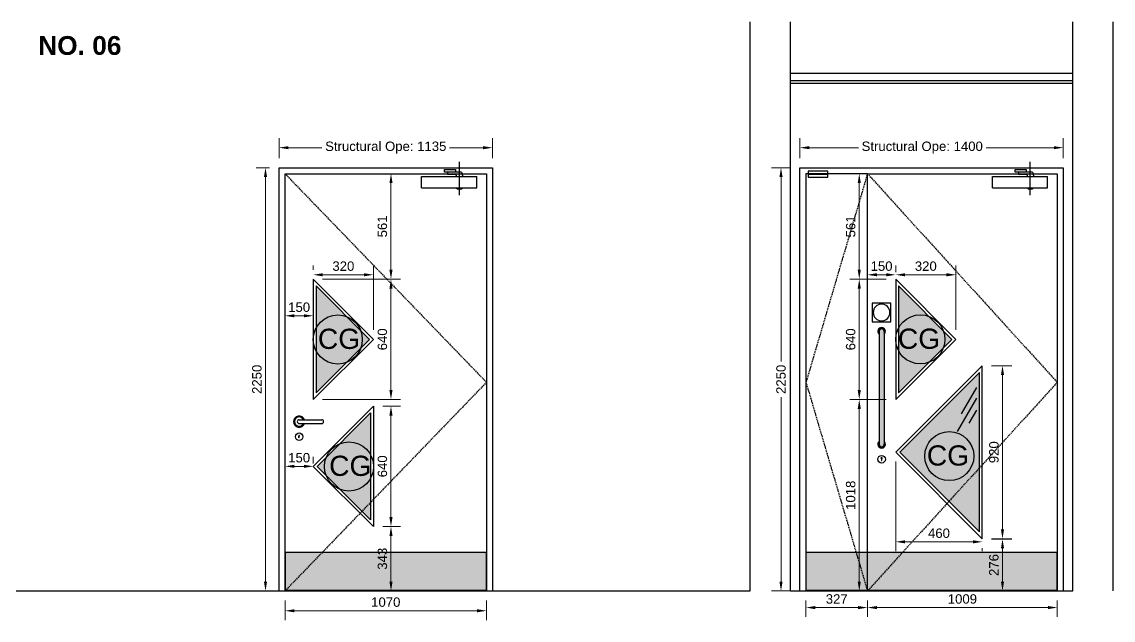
# Model space of a CAD drawing. Header units: inches. Extents: x -48459 to 205009, y 10398 to 54474.
# Drawn here: x 91586 to 97387, y 24313 to 27493 of the extents above; entities that cross this region are included whole.
import ezdxf

# ---------------------------------------------------------------- set-up
doc = ezdxf.new("R2010")
doc.units = ezdxf.units.IN
doc.header["$MEASUREMENT"] = 0
doc.linetypes.add('14-08 - Household Unit Master X-ref$0$DASHED2', pattern=[9.525, 6.35, -3.175])
for name, color, linetype in [('AR- ROOM NAMES', 3, 'Continuous'), ('AR-DOOR-', 8, 'Continuous'), ('AR-DOOR-HATCH', 9, 'Continuous'), ('AR-ELEV4', 8, 'Continuous'), ('AR-TEXT-DOORS', 8, 'Continuous'), ('AR-WALL-EXLF-2', 2, 'Continuous'), ('MS-DIM', 8, 'Continuous'), ('QSS ELEVATION 2', 2, 'Continuous'), ('QSS ELEVATION 4', 8, 'Continuous')]:
    doc.layers.add(name, color=color, linetype=linetype)
doc.layers.add('Non Plotted', color=255, linetype='Continuous', lineweight=5, plot=False)
doc.styles.add('Arial', font='arial.ttf')
doc.styles.add('MS_1.200_6.0mm', font='arial.ttf', dxfattribs={"height": 1200})
doc.styles.add('PS_5mm', font='arial.ttf', dxfattribs={"height": 5})
doc.dimstyles.new('MS_1.20_2.5mm', dxfattribs={"dimtxt": 50, "dimasz": 50, "dimexe": 50, "dimexo": 50, "dimgap": 20, "dimtad": 1, "dimtoh": 1, "dimdec": 0, "dimdsep": 46, "dimtxsty": 'Arial', "dimcen": 50, "dimclrd": 256, "dimclre": 256, "dimclrt": 4, "dimadec": 0, "dimazin": 0, "dimtfac": 1, "dimtdec": 0, "dimtix": 1, "dimtmove": 2, "dimatfit": 2, "dimfxl": 1, "dimlwd": 18, "dimlwe": 18, "dimarcsym": 0})

# ---------------------------------------------------------------- blocks, each defined once
blk = doc.blocks.new('*D288')
at = {"layer": 'Defpoints', "color": 0, "transparency": 16777216}
for p in [(94087.8, 26823.9), (92952.8, 26717.7), (94087.8, 26717.7)]:
    blk.add_point(p, dxfattribs=at)
at = {"layer": 'MS-DIM', "lineweight": 18, "transparency": 16777216}
for p, q in [((92952.8, 26767.7), (92952.8, 26873.9)), ((94087.8, 26767.7), (94087.8, 26873.9)), ((93002.8, 26823.9), (93181, 26823.9)), ((94037.8, 26823.9), (93859.6, 26823.9))]:
    blk.add_line(p, q, dxfattribs=at)
at = {"layer": 'MS-DIM', "transparency": 16777216}
for points in [[(93002.8, 26832.2), (93002.8, 26815.6), (92952.8, 26823.9)], [(94037.8, 26832.2), (94037.8, 26815.6), (94087.8, 26823.9)]]:
    blk.add_solid(points, dxfattribs=at)
at = {"layer": 'MS-DIM', "color": 4, "transparency": 16777216, "insert": (93520.3, 26823.9), "char_height": 50, "attachment_point": 5, "style": 'Arial'}
blk.add_mtext('Structural Ope: 1135', dxfattribs=at)
blk = doc.blocks.new('*D289')
at = {"layer": 'Defpoints', "color": 0, "transparency": 16777216}
for p in [(92952.8, 26717.7), (92880.9, 24467.7), (92952.8, 24467.7)]:
    blk.add_point(p, dxfattribs=at)
at = {"layer": 'MS-DIM', "lineweight": 18, "transparency": 16777216}
for p, q in [((92902.8, 26717.7), (92830.9, 26717.7)), ((92880.9, 26667.7), (92880.9, 24517.7)), ((92902.8, 24467.7), (92830.9, 24467.7))]:
    blk.add_line(p, q, dxfattribs=at)
at = {"layer": 'MS-DIM', "transparency": 16777216}
for points in [[(92872.6, 26667.7), (92889.2, 26667.7), (92880.9, 26717.7)], [(92872.6, 24517.7), (92889.2, 24517.7), (92880.9, 24467.7)]]:
    blk.add_solid(points, dxfattribs=at)
at = {"layer": 'MS-DIM', "color": 4, "transparency": 16777216, "insert": (92835.4, 25592.7), "char_height": 50, "attachment_point": 5, "rotation": 90, "style": 'Arial'}
blk.add_mtext('2250', dxfattribs=at)
blk = doc.blocks.new('*D290')
at = {"layer": 'Defpoints', "color": 0, "transparency": 16777216}
for p in [(92984.8, 24467.7), (94055.8, 24467.7), (94055.8, 24362.5)]:
    blk.add_point(p, dxfattribs=at)
at = {"layer": 'MS-DIM', "lineweight": 18, "transparency": 16777216}
for p, q in [((92984.8, 24417.7), (92984.8, 24312.5)), ((94055.8, 24417.7), (94055.8, 24312.5)), ((93034.8, 24362.5), (94005.8, 24362.5))]:
    blk.add_line(p, q, dxfattribs=at)
at = {"layer": 'MS-DIM', "transparency": 16777216}
for points in [[(93034.8, 24370.9), (93034.8, 24354.2), (92984.8, 24362.5)], [(94005.8, 24370.9), (94005.8, 24354.2), (94055.8, 24362.5)]]:
    blk.add_solid(points, dxfattribs=at)
at = {"layer": 'MS-DIM', "color": 4, "transparency": 16777216, "insert": (93520.3, 24408.1), "char_height": 50, "attachment_point": 5, "style": 'Arial'}
blk.add_mtext('1070', dxfattribs=at)
blk = doc.blocks.new('*D291')
at = {"layer": 'Defpoints', "color": 0, "transparency": 16777216}
for p in [(92984.8, 25930.4), (92984.8, 25894.9), (93134.8, 25894.9)]:
    blk.add_point(p, dxfattribs=at)
at = {"layer": 'MS-DIM', "lineweight": 18, "transparency": 16777216}
for p, q in [((92984.8, 25944.9), (92984.8, 25980.4)), ((93134.8, 25944.9), (93134.8, 25980.4)), ((93084.8, 25930.4), (93034.8, 25930.4))]:
    blk.add_line(p, q, dxfattribs=at)
at = {"layer": 'MS-DIM', "transparency": 16777216}
for points in [[(93034.8, 25938.7), (93034.8, 25922.1), (92984.8, 25930.4)], [(93084.8, 25938.7), (93084.8, 25922.1), (93134.8, 25930.4)]]:
    blk.add_solid(points, dxfattribs=at)
at = {"layer": 'MS-DIM', "color": 4, "transparency": 16777216, "insert": (93059.8, 25975.9), "char_height": 50, "attachment_point": 5, "style": 'Arial'}
blk.add_mtext('150', dxfattribs=at)
blk = doc.blocks.new('*D292')
at = {"layer": 'Defpoints', "color": 0, "transparency": 16777216}
for p in [(93134.8, 26125.2), (93134.8, 25485.2), (93548, 25485.2)]:
    blk.add_point(p, dxfattribs=at)
at = {"layer": 'MS-DIM', "lineweight": 18, "transparency": 16777216}
for p, q in [((93184.8, 26125.2), (93598, 26125.2)), ((93548, 26075.2), (93548, 25535.2)), ((93184.8, 25485.2), (93598, 25485.2))]:
    blk.add_line(p, q, dxfattribs=at)
at = {"layer": 'MS-DIM', "transparency": 16777216}
for points in [[(93539.7, 26075.2), (93556.3, 26075.2), (93548, 26125.2)], [(93539.7, 25535.2), (93556.3, 25535.2), (93548, 25485.2)]]:
    blk.add_solid(points, dxfattribs=at)
at = {"layer": 'MS-DIM', "color": 4, "transparency": 16777216, "insert": (93502.5, 25805.2), "char_height": 50, "attachment_point": 5, "rotation": 90, "style": 'Arial'}
blk.add_mtext('640', dxfattribs=at)
blk = doc.blocks.new('*D293')
at = {"layer": 'Defpoints', "color": 0, "transparency": 16777216}
for p in [(93547, 26685.7), (93548, 26125.2), (93548, 26125.2)]:
    blk.add_point(p, dxfattribs=at)
at = {"layer": 'MS-DIM', "lineweight": 18, "transparency": 16777216}
for p, q in [((93597, 26685.7), (93598, 26685.7)), ((93548, 26635.7), (93548, 26175.2)), ((93598, 26125.2), (93598, 26125.2))]:
    blk.add_line(p, q, dxfattribs=at)
at = {"layer": 'MS-DIM', "transparency": 16777216}
for points in [[(93539.7, 26635.7), (93556.3, 26635.7), (93548, 26685.7)], [(93539.7, 26175.2), (93556.3, 26175.2), (93548, 26125.2)]]:
    blk.add_solid(points, dxfattribs=at)
at = {"layer": 'MS-DIM', "color": 4, "transparency": 16777216, "insert": (93502.5, 26405.5), "char_height": 50, "attachment_point": 5, "rotation": 90, "style": 'Arial'}
blk.add_mtext('561', dxfattribs=at)
blk = doc.blocks.new('*D294')
at = {"layer": 'Defpoints', "color": 0, "transparency": 16777216}
for p in [(93134.8, 26148.4), (93134.8, 26125.2), (93454.8, 25805.2)]:
    blk.add_point(p, dxfattribs=at)
at = {"layer": 'MS-DIM', "lineweight": 18, "transparency": 16777216}
for p, q in [((93134.8, 26175.2), (93134.8, 26198.4)), ((93454.8, 25855.2), (93454.8, 26198.4)), ((93404.8, 26148.4), (93184.8, 26148.4))]:
    blk.add_line(p, q, dxfattribs=at)
at = {"layer": 'MS-DIM', "transparency": 16777216}
for points in [[(93184.8, 26156.7), (93184.8, 26140.1), (93134.8, 26148.4)], [(93404.8, 26156.7), (93404.8, 26140.1), (93454.8, 26148.4)]]:
    blk.add_solid(points, dxfattribs=at)
at = {"layer": 'MS-DIM', "color": 4, "transparency": 16777216, "insert": (93294.8, 26194), "char_height": 50, "attachment_point": 5, "style": 'Arial'}
blk.add_mtext('320', dxfattribs=at)
blk = doc.blocks.new('*D304')
at = {"layer": 'Defpoints', "color": 0, "transparency": 16777216}
for p in [(97121.8, 26823.9), (95721.8, 26717.7), (97121.8, 26717.7)]:
    blk.add_point(p, dxfattribs=at)
at = {"layer": 'MS-DIM', "lineweight": 18, "transparency": 16777216}
for p, q in [((95721.8, 26767.7), (95721.8, 26873.9)), ((97121.8, 26767.7), (97121.8, 26873.9)), ((95771.8, 26823.9), (96032.7, 26823.9)), ((97071.8, 26823.9), (96710.8, 26823.9))]:
    blk.add_line(p, q, dxfattribs=at)
at = {"layer": 'MS-DIM', "transparency": 16777216}
for points in [[(95771.8, 26832.2), (95771.8, 26815.6), (95721.8, 26823.9)], [(97071.8, 26832.2), (97071.8, 26815.6), (97121.8, 26823.9)]]:
    blk.add_solid(points, dxfattribs=at)
at = {"layer": 'MS-DIM', "color": 4, "transparency": 16777216, "insert": (96371.8, 26823.9), "char_height": 50, "attachment_point": 5, "style": 'Arial'}
blk.add_mtext('Structural Ope: 1400', dxfattribs=at)
blk = doc.blocks.new('*D305')
at = {"layer": 'Defpoints', "color": 0, "transparency": 16777216}
for p in [(95721.8, 26717.7), (95621.2, 24467.7), (95721.8, 24467.7)]:
    blk.add_point(p, dxfattribs=at)
at = {"layer": 'MS-DIM', "lineweight": 18, "transparency": 16777216}
for p, q in [((95671.8, 26717.7), (95571.2, 26717.7)), ((95621.2, 26667.7), (95621.2, 25687.7)), ((95621.2, 24517.7), (95621.2, 25497.7)), ((95671.8, 24467.7), (95571.2, 24467.7))]:
    blk.add_line(p, q, dxfattribs=at)
at = {"layer": 'MS-DIM', "transparency": 16777216}
for points in [[(95612.9, 26667.7), (95629.6, 26667.7), (95621.2, 26717.7)], [(95612.9, 24517.7), (95629.6, 24517.7), (95621.2, 24467.7)]]:
    blk.add_solid(points, dxfattribs=at)
at = {"layer": 'MS-DIM', "color": 4, "transparency": 16777216, "insert": (95621.2, 25592.7), "char_height": 50, "attachment_point": 5, "rotation": 90, "style": 'Arial'}
blk.add_mtext('2250', dxfattribs=at)
blk = doc.blocks.new('*D307')
at = {"layer": 'Defpoints', "color": 0, "transparency": 16777216}
for p in [(96080.7, 26112.9), (96230.7, 26148.4), (96230.7, 26112.9)]:
    blk.add_point(p, dxfattribs=at)
at = {"layer": 'MS-DIM', "lineweight": 18, "transparency": 16777216}
for p, q in [((96080.7, 26162.9), (96080.7, 26198.4)), ((96230.7, 26162.9), (96230.7, 26198.4)), ((96130.7, 26148.4), (96180.7, 26148.4))]:
    blk.add_line(p, q, dxfattribs=at)
at = {"layer": 'MS-DIM', "transparency": 16777216}
for points in [[(96130.7, 26156.8), (96130.7, 26140.1), (96080.7, 26148.4)], [(96180.7, 26156.8), (96180.7, 26140.1), (96230.7, 26148.4)]]:
    blk.add_solid(points, dxfattribs=at)
at = {"layer": 'MS-DIM', "color": 4, "transparency": 16777216, "insert": (96155.7, 26194), "char_height": 50, "attachment_point": 5, "style": 'Arial'}
blk.add_mtext('150', dxfattribs=at)
blk = doc.blocks.new('*D308')
at = {"layer": 'Defpoints', "color": 0, "transparency": 16777216}
for p in [(96689.4, 24743.9), (96689.4, 24467.7), (96798.4, 24467.7)]:
    blk.add_point(p, dxfattribs=at)
at = {"layer": 'MS-DIM', "lineweight": 18, "transparency": 16777216}
for p, q in [((96739.4, 24743.9), (96848.4, 24743.9)), ((96798.4, 24693.9), (96798.4, 24517.7)), ((96739.4, 24467.7), (96848.4, 24467.7))]:
    blk.add_line(p, q, dxfattribs=at)
at = {"layer": 'MS-DIM', "transparency": 16777216}
for points in [[(96790.1, 24693.9), (96806.8, 24693.9), (96798.4, 24743.9)], [(96790.1, 24517.7), (96806.8, 24517.7), (96798.4, 24467.7)]]:
    blk.add_solid(points, dxfattribs=at)
at = {"layer": 'MS-DIM', "color": 4, "transparency": 16777216, "insert": (96752.9, 24605.8), "char_height": 50, "attachment_point": 5, "rotation": 90, "style": 'Arial'}
blk.add_mtext('276', dxfattribs=at)
blk = doc.blocks.new('*D309')
at = {"layer": 'Defpoints', "color": 0, "transparency": 16777216}
for p in [(96080.8, 24467.7), (97089.8, 24467.7), (96080.8, 24379.5)]:
    blk.add_point(p, dxfattribs=at)
at = {"layer": 'MS-DIM', "lineweight": 18, "transparency": 16777216}
for p, q in [((96080.8, 24417.7), (96080.8, 24329.5)), ((97039.8, 24379.5), (96130.8, 24379.5)), ((97089.8, 24417.7), (97089.8, 24329.5))]:
    blk.add_line(p, q, dxfattribs=at)
at = {"layer": 'MS-DIM', "transparency": 16777216}
for points in [[(96130.8, 24387.8), (96130.8, 24371.1), (96080.8, 24379.5)], [(97039.8, 24387.8), (97039.8, 24371.1), (97089.8, 24379.5)]]:
    blk.add_solid(points, dxfattribs=at)
at = {"layer": 'MS-DIM', "color": 4, "transparency": 16777216, "insert": (96585.3, 24425), "char_height": 50, "attachment_point": 5, "style": 'Arial'}
blk.add_mtext('1009', dxfattribs=at)
blk = doc.blocks.new('*D310')
at = {"layer": 'Defpoints', "color": 0, "transparency": 16777216}
for p in [(95753.8, 24467.7), (96080.8, 24467.7), (95753.8, 24379.5)]:
    blk.add_point(p, dxfattribs=at)
at = {"layer": 'MS-DIM', "lineweight": 18, "transparency": 16777216}
for p, q in [((95753.8, 24417.7), (95753.8, 24329.5)), ((96030.8, 24379.5), (95803.8, 24379.5)), ((96080.8, 24417.7), (96080.8, 24329.5))]:
    blk.add_line(p, q, dxfattribs=at)
at = {"layer": 'MS-DIM', "transparency": 16777216}
for points in [[(95803.8, 24387.8), (95803.8, 24371.1), (95753.8, 24379.5)], [(96030.8, 24387.8), (96030.8, 24371.1), (96080.8, 24379.5)]]:
    blk.add_solid(points, dxfattribs=at)
at = {"layer": 'MS-DIM', "color": 4, "transparency": 16777216, "insert": (95917.3, 24425), "char_height": 50, "attachment_point": 5, "style": 'Arial'}
blk.add_mtext('327', dxfattribs=at)
blk = doc.blocks.new('*D311')
at = {"layer": 'Defpoints', "color": 0, "transparency": 16777216}
for p in [(96690.8, 25665.2), (96690.8, 24745.2), (96798.4, 24745.2)]:
    blk.add_point(p, dxfattribs=at)
at = {"layer": 'MS-DIM', "lineweight": 18, "transparency": 16777216}
for p, q in [((96740.8, 25665.2), (96848.4, 25665.2)), ((96798.4, 25615.2), (96798.4, 24795.2)), ((96740.8, 24745.2), (96848.4, 24745.2))]:
    blk.add_line(p, q, dxfattribs=at)
at = {"layer": 'MS-DIM', "transparency": 16777216}
for points in [[(96790.1, 25615.2), (96806.8, 25615.2), (96798.4, 25665.2)], [(96790.1, 24795.2), (96806.8, 24795.2), (96798.4, 24745.2)]]:
    blk.add_solid(points, dxfattribs=at)
at = {"layer": 'MS-DIM', "color": 4, "transparency": 16777216, "insert": (96752.9, 25205.2), "char_height": 50, "attachment_point": 5, "rotation": 90, "style": 'Arial'}
blk.add_mtext('920', dxfattribs=at)
blk = doc.blocks.new('*D312')
at = {"layer": 'Defpoints', "color": 0, "transparency": 16777216}
for p in [(96230.8, 26125.2), (96037.1, 25485.2), (96230.8, 25485.2)]:
    blk.add_point(p, dxfattribs=at)
at = {"layer": 'MS-DIM', "lineweight": 18, "transparency": 16777216}
for p, q in [((96180.8, 26125.2), (95987.1, 26125.2)), ((96037.1, 26075.2), (96037.1, 25535.2)), ((96180.8, 25485.2), (95987.1, 25485.2))]:
    blk.add_line(p, q, dxfattribs=at)
at = {"layer": 'MS-DIM', "transparency": 16777216}
for points in [[(96028.8, 26075.2), (96045.4, 26075.2), (96037.1, 26125.2)], [(96028.8, 25535.2), (96045.4, 25535.2), (96037.1, 25485.2)]]:
    blk.add_solid(points, dxfattribs=at)
at = {"layer": 'MS-DIM', "color": 4, "transparency": 16777216, "insert": (95991.6, 25805.2), "char_height": 50, "attachment_point": 5, "rotation": 90, "style": 'Arial'}
blk.add_mtext('640', dxfattribs=at)
blk = doc.blocks.new('*D313')
at = {"layer": 'Defpoints', "color": 0, "transparency": 16777216}
for p in [(96230.8, 26685.7), (96037.1, 26125.2), (96230.8, 26125.2)]:
    blk.add_point(p, dxfattribs=at)
at = {"layer": 'MS-DIM', "lineweight": 18, "transparency": 16777216}
for p, q in [((96180.8, 26685.7), (95987.1, 26685.7)), ((96037.1, 26635.7), (96037.1, 26175.2)), ((96180.8, 26125.2), (95987.1, 26125.2))]:
    blk.add_line(p, q, dxfattribs=at)
at = {"layer": 'MS-DIM', "transparency": 16777216}
for points in [[(96028.8, 26635.7), (96045.4, 26635.7), (96037.1, 26685.7)], [(96028.8, 26175.2), (96045.4, 26175.2), (96037.1, 26125.2)]]:
    blk.add_solid(points, dxfattribs=at)
at = {"layer": 'MS-DIM', "color": 4, "transparency": 16777216, "insert": (95991.6, 26405.5), "char_height": 50, "attachment_point": 5, "rotation": 90, "style": 'Arial'}
blk.add_mtext('561', dxfattribs=at)
blk = doc.blocks.new('*D314')
at = {"layer": 'Defpoints', "color": 0, "transparency": 16777216}
for p in [(96230.8, 26148.4), (96230.8, 26125.2), (96550.8, 25805.2)]:
    blk.add_point(p, dxfattribs=at)
at = {"layer": 'MS-DIM', "lineweight": 18, "transparency": 16777216}
for p, q in [((96230.8, 26175.2), (96230.8, 26198.4)), ((96550.8, 25855.2), (96550.8, 26198.4)), ((96500.8, 26148.4), (96280.8, 26148.4))]:
    blk.add_line(p, q, dxfattribs=at)
at = {"layer": 'MS-DIM', "transparency": 16777216}
for points in [[(96280.8, 26156.7), (96280.8, 26140.1), (96230.8, 26148.4)], [(96500.8, 26156.7), (96500.8, 26140.1), (96550.8, 26148.4)]]:
    blk.add_solid(points, dxfattribs=at)
at = {"layer": 'MS-DIM', "color": 4, "transparency": 16777216, "insert": (96390.8, 26194), "char_height": 50, "attachment_point": 5, "style": 'Arial'}
blk.add_mtext('320', dxfattribs=at)
blk = doc.blocks.new('*D315')
at = {"layer": 'Defpoints', "color": 0, "transparency": 16777216}
for p in [(96230.8, 25205.2), (96230.8, 24728.9), (96690.8, 24745.2)]:
    blk.add_point(p, dxfattribs=at)
at = {"layer": 'MS-DIM', "lineweight": 18, "transparency": 16777216}
for p, q in [((96230.8, 25155.2), (96230.8, 24678.9)), ((96640.8, 24728.9), (96280.8, 24728.9)), ((96690.8, 24695.2), (96690.8, 24678.9))]:
    blk.add_line(p, q, dxfattribs=at)
at = {"layer": 'MS-DIM', "transparency": 16777216}
for points in [[(96280.8, 24737.3), (96280.8, 24720.6), (96230.8, 24728.9)], [(96640.8, 24737.3), (96640.8, 24720.6), (96690.8, 24728.9)]]:
    blk.add_solid(points, dxfattribs=at)
at = {"layer": 'MS-DIM', "color": 4, "transparency": 16777216, "insert": (96460.8, 24774.5), "char_height": 50, "attachment_point": 5, "style": 'Arial'}
blk.add_mtext('460', dxfattribs=at)
blk = doc.blocks.new('*D316')
at = {"layer": 'Defpoints', "color": 0, "transparency": 16777216}
for p in [(96230.8, 25485.2), (96037.1, 24467.7), (96230.8, 24467.7)]:
    blk.add_point(p, dxfattribs=at)
at = {"layer": 'MS-DIM', "lineweight": 18, "transparency": 16777216}
for p, q in [((96180.8, 25485.2), (95987.1, 25485.2)), ((96037.1, 25435.2), (96037.1, 24517.7)), ((96180.8, 24467.7), (95987.1, 24467.7))]:
    blk.add_line(p, q, dxfattribs=at)
at = {"layer": 'MS-DIM', "transparency": 16777216}
for points in [[(96028.8, 25435.2), (96045.4, 25435.2), (96037.1, 25485.2)], [(96028.8, 24517.7), (96045.4, 24517.7), (96037.1, 24467.7)]]:
    blk.add_solid(points, dxfattribs=at)
at = {"layer": 'MS-DIM', "color": 4, "transparency": 16777216, "insert": (95991.6, 24976.5), "char_height": 50, "attachment_point": 5, "rotation": 90, "style": 'Arial'}
blk.add_mtext('1018', dxfattribs=at)
blk = doc.blocks.new('*D321')
at = {"layer": 'Defpoints', "color": 0, "transparency": 16777216}
for p in [(92984.8, 25130.2), (92984.8, 25094.7), (93134.8, 25094.7)]:
    blk.add_point(p, dxfattribs=at)
at = {"layer": 'MS-DIM', "lineweight": 18, "transparency": 16777216}
for p, q in [((92984.8, 25144.7), (92984.8, 25180.2)), ((93134.8, 25144.7), (93134.8, 25180.2)), ((93084.8, 25130.2), (93034.8, 25130.2))]:
    blk.add_line(p, q, dxfattribs=at)
at = {"layer": 'MS-DIM', "transparency": 16777216}
for points in [[(93034.8, 25138.6), (93034.8, 25121.9), (92984.8, 25130.2)], [(93084.8, 25138.6), (93084.8, 25121.9), (93134.8, 25130.2)]]:
    blk.add_solid(points, dxfattribs=at)
at = {"layer": 'MS-DIM', "color": 4, "transparency": 16777216, "insert": (93059.8, 25175.8), "char_height": 50, "attachment_point": 5, "style": 'Arial'}
blk.add_mtext('150', dxfattribs=at)
blk = doc.blocks.new('*D322')
at = {"layer": 'Defpoints', "color": 0, "transparency": 16777216}
for p in [(93454.8, 24810.2), (93454.8, 24467.7), (93548, 24467.7)]:
    blk.add_point(p, dxfattribs=at)
at = {"layer": 'MS-DIM', "lineweight": 18, "transparency": 16777216}
for p, q in [((93504.8, 24810.2), (93598, 24810.2)), ((93548, 24760.2), (93548, 24517.7)), ((93504.8, 24467.7), (93598, 24467.7))]:
    blk.add_line(p, q, dxfattribs=at)
at = {"layer": 'MS-DIM', "transparency": 16777216}
for points in [[(93539.7, 24760.2), (93556.3, 24760.2), (93548, 24810.2)], [(93539.7, 24517.7), (93556.3, 24517.7), (93548, 24467.7)]]:
    blk.add_solid(points, dxfattribs=at)
at = {"layer": 'MS-DIM', "color": 4, "transparency": 16777216, "insert": (93502.5, 24639), "char_height": 50, "attachment_point": 5, "rotation": 90, "style": 'Arial'}
blk.add_mtext('343', dxfattribs=at)
blk = doc.blocks.new('*D323')
at = {"layer": 'Defpoints', "color": 0, "transparency": 16777216}
for p in [(93454.8, 25450.2), (93454.8, 24810.2), (93548, 24810.2)]:
    blk.add_point(p, dxfattribs=at)
at = {"layer": 'MS-DIM', "lineweight": 18, "transparency": 16777216}
for p, q in [((93504.8, 25450.2), (93598, 25450.2)), ((93548, 25400.2), (93548, 24860.2)), ((93504.8, 24810.2), (93598, 24810.2))]:
    blk.add_line(p, q, dxfattribs=at)
at = {"layer": 'MS-DIM', "transparency": 16777216}
for points in [[(93539.7, 25400.2), (93556.3, 25400.2), (93548, 25450.2)], [(93539.7, 24860.2), (93556.3, 24860.2), (93548, 24810.2)]]:
    blk.add_solid(points, dxfattribs=at)
at = {"layer": 'MS-DIM', "color": 4, "transparency": 16777216, "insert": (93502.5, 25130.2), "char_height": 50, "attachment_point": 5, "rotation": 90, "style": 'Arial'}
blk.add_mtext('640', dxfattribs=at)
blk = doc.blocks.new('A$C71843C44')
at = {"layer": 'AR-DOOR-HATCH'}
blk.add_lwpolyline([(0, 100), (100, 100), (100, 0), (0, 0)], close=True, dxfattribs=at)
blk.add_circle((50, 50), 44.4, dxfattribs=at)
blk = doc.blocks.new('A$C10D97DF4')
at = {"layer": 'AR-DOOR-'}
for p, q in [((7.1, 620.4), (7.1, 19.9)), ((33.1, 620.4), (33.1, 19.9))]:
    blk.add_line(p, q, dxfattribs=at)
for centre, radius, start, end in [((20.1, 620.3), 20.1, 310.35003, 229.64997), ((20.1, 620.3), 13, 359.4908, 180.5092), ((20.1, 20.1), 20.1, 130.35003, 49.64997), ((20.1, 20.1), 13, 179.4908, 0.5092)]:
    blk.add_arc(centre, radius, start, end, dxfattribs=at)

msp = doc.modelspace()

# ---------------------------------------------------------------- hatches: boundary and pattern name
at = {"layer": 'AR-DOOR-HATCH'}
for color, points in [(254, [(93149.8, 25521.4), (93149.8, 26089), (93433.6, 25805.2)]), (252, [(96142.8, 25832.5), (96142.8, 25847.7, -1), (96168.8, 25848), (96168.8, 25832.5, 2.721582)]), (252, [(96168.8, 25247.5, -1), (96142.8, 25247.7), (96142.8, 25848, -1), (96168.8, 25847.7)]), (254, [(93439.8, 24846.4), (93439.8, 25414), (93156, 25130.2)]), (252, [(96142.8, 25247.5), (96142.8, 25262.9, 2.721582), (96168.8, 25262.9), (96168.8, 25247.7, -1)]), (252, [(94055.8, 24672.7), (92984.8, 24672.7), (92984.8, 24472.7), (94055.8, 24472.7)]), (252, [(97089.8, 24672.7), (95753.8, 24672.7), (95753.8, 24472.7), (97089.8, 24472.7)])]:
    msp.add_hatch(color=color, dxfattribs=at).paths.add_polyline_path(points)
h = msp.add_hatch(color=254, dxfattribs=at)
h.paths.add_polyline_path([(96675.8, 25629), (96252, 25205.2), (96675.8, 24781.4)])
h.paths.add_polyline_path([(96245.8, 25521.4), (96529.6, 25805.2), (96245.8, 26089)])

# ---------------------------------------------------------------- linework, layer by layer
at = {"linetype": '14-08 - Household Unit Master X-ref$0$DASHED2'}
for points in [[(92984.8, 26685.7), (94055.8, 25576.7), (92984.8, 24467.7)], [(96080.8, 26685.7), (95753.8, 25576.7), (96080.8, 24467.7)], [(96080.8, 26685.7), (97089.8, 25576.7), (96080.8, 24467.7)]]:
    msp.add_lwpolyline(points, dxfattribs=at)
at = {"layer": 'AR- ROOM NAMES', "linetype": 'Continuous', "ltscale": 10}
for p, q in [((78944.6, 24467.7), (95456.8, 24467.7)), ((95671.8, 24467.7), (97171.8, 24467.7))]:
    msp.add_line(p, q, dxfattribs=at)
at = {"layer": 'AR-DOOR-'}
for p, q in [((93912.3, 26571.9), (93912.3, 26749)), ((96946.3, 26571.9), (96946.3, 26749)), ((93923.2, 26693.6), (93832.3, 26693.6)), ((93848.9, 26693.6), (93848.9, 26681.9)), ((93923.2, 26693.6), (93930.7, 26670.7)), ((95800.3, 26680.7), (95800.3, 26685.7)), ((95824.3, 26680.7), (95824.3, 26685.7)), ((96957.2, 26693.6), (96866.3, 26693.6)), ((96882.9, 26693.6), (96882.9, 26681.9)), ((96957.2, 26693.6), (96964.6, 26670.7)), ((93710.8, 26610.7), (93710.8, 26670.7)), ((93710.8, 26670.7), (94003.8, 26670.7)), ((93893.3, 26681.9), (93848.9, 26681.9)), ((93893.3, 26681.9), (93896.9, 26670.7)), ((94003.8, 26610.7), (94003.8, 26670.7)), ((96744.8, 26610.7), (96744.8, 26670.7)), ((96744.8, 26670.7), (97037.8, 26670.7)), ((96927.3, 26681.9), (96882.9, 26681.9)), ((96927.3, 26681.9), (96930.9, 26670.7)), ((97037.8, 26610.7), (97037.8, 26670.7)), ((93710.8, 26610.7), (94003.8, 26610.7)), ((93900.3, 26605.7), (93895.5, 26610.7)), ((93900.3, 26605.7), (93924.3, 26605.7)), ((93924.3, 26605.7), (93929.1, 26610.7)), ((96744.8, 26610.7), (97037.8, 26610.7)), ((96934.3, 26605.7), (96929.5, 26610.7)), ((96934.3, 26605.7), (96958.3, 26605.7)), ((96958.3, 26605.7), (96963.1, 26610.7)), ((96142.8, 25848), (96142.8, 25247.5)), ((96168.8, 25848), (96168.8, 25247.5))]:
    msp.add_line(p, q, dxfattribs=at)
for points in [[(93832.3, 26693.6), (93832.3, 26708.2), (93890.3, 26708.2), (93890.3, 26693.6)], [(96866.3, 26693.6), (96866.3, 26708.2), (96924.3, 26708.2), (96924.3, 26693.6)]]:
    msp.add_lwpolyline(points, dxfattribs=at)
for points in [[(95765.6, 26685.7), (95870.2, 26685.7), (95870.2, 26698.6), (95765.6, 26698.6)], [(95765.6, 26667.9), (95870.2, 26667.9), (95870.2, 26680.7), (95765.6, 26680.7)]]:
    msp.add_lwpolyline(points, close=True, dxfattribs=at)
for centre, start, end in [((96155.8, 25847.8), 310.35003, 229.64997), ((96155.8, 25247.6), 130.35003, 49.64997)]:
    msp.add_arc(centre, 20.1, start, end, dxfattribs=at)
at = {"layer": 'AR-DOOR-HATCH', "color": 252}
msp.add_line((96142.8, 25848), (96142.8, 25247.5), dxfattribs=at)
at = {"layer": 'AR-DOOR-HATCH'}
for points in [[(94055.8, 24672.7), (92984.8, 24672.7), (92984.8, 24472.7), (94055.8, 24472.7)], [(97089.8, 24672.7), (95753.8, 24672.7), (95753.8, 24472.7), (97089.8, 24472.7)]]:
    msp.add_lwpolyline(points, close=True, dxfattribs=at)
at = {"layer": 'AR-DOOR-HATCH', "color": 252}
for centre, start, end in [((96155.8, 25847.8), 359.4908, 180.5092), ((96155.8, 25247.6), 179.4908, 0.5092)]:
    msp.add_arc(centre, 13, start, end, dxfattribs=at)
at = {"layer": 'AR-TEXT-DOORS'}
for centre in [(93265, 25804.6), (96361.8, 25805.1), (96515.7, 25184.6), (93324.8, 25129.6)]:
    msp.add_circle(centre, 130.5, dxfattribs=at)
at = {"layer": 'AR-WALL-EXLF-2'}
for points in [[(95456.8, 24467.7), (95456.8, 27492.9)], [(95671.8, 24467.7), (95671.8, 27492.9)], [(97171.8, 24467.7), (97171.8, 27492.9)], [(97386.8, 24467.7), (97386.8, 27492.9)]]:
    msp.add_lwpolyline(points, dxfattribs=at)
at = {"layer": 'QSS ELEVATION 2', "color": 4}
for p, q in [((95671.8, 27180.2), (97171.8, 27180.2)), ((95671.8, 27167.7), (97171.8, 27167.7))]:
    msp.add_line(p, q, dxfattribs=at)
for points in [[(92952.8, 24467.7), (92952.8, 26717.7), (94087.8, 26717.7), (94087.8, 24467.7)], [(95721.8, 24467.7), (95721.8, 26717.7), (97121.8, 26717.7), (97121.8, 24467.7)]]:
    msp.add_lwpolyline(points, dxfattribs=at)
for points in [[(93134.8, 25485.2), (93454.8, 25805.2), (93134.8, 26125.2)], [(96230.8, 25485.2), (96550.8, 25805.2), (96230.8, 26125.2)], [(96690.8, 25665.2), (96230.8, 25205.2), (96690.8, 24745.2)], [(93454.8, 24810.2), (93134.8, 25130.2), (93454.8, 25450.2)]]:
    msp.add_lwpolyline(points, close=True, dxfattribs=at)
at = {"layer": 'QSS ELEVATION 4'}
for p, q in [((95671.8, 27220.2), (97171.8, 27220.2)), ((96659.7, 25550), (96578.8, 25410)), ((96659.7, 25493.3), (96557.4, 25316.2)), ((96659.7, 25429), (96619.2, 25358.9)), ((93059.8, 25377.7), (93179.8, 25377.7)), ((93059.8, 25357.7), (93179.8, 25357.7)), ((93058.8, 25282.5), (93058.8, 25290.7)), ((93060.8, 25282.5), (93058.8, 25282.5)), ((93060.8, 25282.5), (93060.8, 25290.7)), ((96154.6, 25170.2), (96154.6, 25161.3)), ((96154.6, 25161.3), (96156.9, 25161.3)), ((96156.9, 25161.3), (96156.9, 25170.2))]:
    msp.add_line(p, q, dxfattribs=at)
for points in [[(92984.8, 24467.7), (92984.8, 26685.7), (94055.8, 26685.7), (94055.8, 24467.7)], [(96080.8, 26685.7), (95753.8, 26685.7), (95753.8, 24467.7)], [(96080.8, 24467.7), (96080.8, 26685.7), (97089.8, 26685.7), (97089.8, 24467.7)]]:
    msp.add_lwpolyline(points, dxfattribs=at)
for points in [[(93149.8, 25521.4), (93433.6, 25805.2), (93149.8, 26089)], [(96245.8, 25521.4), (96529.6, 25805.2), (96245.8, 26089)], [(96675.8, 25629), (96252, 25205.2), (96675.8, 24781.4)], [(93439.8, 24846.4), (93156, 25130.2), (93439.8, 25414)]]:
    msp.add_lwpolyline(points, close=True, dxfattribs=at)
for centre in [(93059.8, 25287.5), (96155.8, 25167.7)]:
    msp.add_circle(centre, 20, dxfattribs=at)
for centre, radius, start, end in [((93059.8, 25367.7), 30, 19.47122, 340.52878), ((93059.8, 25367.7), 25, 23.57818, 336.42182), ((93059.8, 25367.7), 10, 90, 270), ((93179.8, 25367.7), 10, 270, 90), ((93059.8, 25292.5), 2, 300, 240), ((96155.8, 25173.5), 3.5, 289.22942, 250.77058)]:
    msp.add_arc(centre, radius, start, end, dxfattribs=at)

# ---------------------------------------------------------------- block references
at = {"layer": 'AR-DOOR-HATCH'}
msp.add_blockref('A$C10D97DF4', (96135.7, 25227.6), dxfattribs=at)
at = {"layer": 'AR-ELEV4', "xscale": -1}
msp.add_blockref('A$C71843C44', (96205.8, 25897.9), dxfattribs=at)

# ---------------------------------------------------------------- texts
at = {"layer": 'AR-TEXT-DOORS', "char_height": 107.35, "width": 502.397, "style": 'MS_1.200_6.0mm'}
for insert, attachment_point in [((93159.5, 25861.7), 1), ((96467.4, 25862.2), 3), ((96621.3, 25241.7), 3), ((93219.2, 25186.7), 1)]:
    msp.add_mtext('CG', dxfattribs=dict(at, insert=insert, attachment_point=attachment_point))
at = {"layer": 'Non Plotted', "insert": (91672.8, 27417.1), "char_height": 200, "width": 1854.146, "attachment_point": 1, "style": 'PS_5mm'}
msp.add_mtext('{\\fArial|b1|i0|c0|p34;\\H0.5x;NO. 06}', dxfattribs=at)

# ---------------------------------------------------------------- dimensions: what is measured, and where the dimension line sits
at = {"layer": 'MS-DIM'}
for base, p1, p2, picture, middle in [((94087.8, 26823.9), (92952.8, 26717.7), (94087.8, 26717.7), '*D288', (93520.3, 26823.9)), ((97121.8, 26823.9), (95721.8, 26717.7), (97121.8, 26717.7), '*D304', (96371.8, 26823.9))]:
    dim = msp.add_linear_dim(base=base, p1=p1, p2=p2, text='Structural Ope: <>', dimstyle='MS_1.20_2.5mm', dxfattribs=at)
    dim.commit()
    dim.dimension.update_dxf_attribs({"geometry": picture, "text_midpoint": middle, "dimtype": 160})
for base, p1, p2, angle, picture, middle in [((92880.9, 24467.7), (92952.8, 26717.7), (92952.8, 24467.7), 90, '*D289', (92835.4, 25592.7)), ((93548.0027094, 26125.2337041), (93546.953118, 26685.7337042), (93548.0027094, 26125.2337041), 90, '*D293', (93502.47406, 26405.4837041)), ((96037.0835784, 26125.2337041), (96230.7633961, 26685.7337042), (96230.7633961, 26125.2337041), 90, '*D313', (95991.554929, 26405.4837041)), ((93548, 25485.2), (93134.8, 26125.2), (93134.8, 25485.2), 90, '*D292', (93502.5, 25805.2)), ((96037.1, 25485.2), (96230.8, 26125.2), (96230.8, 25485.2), 90, '*D312', (95991.6, 25805.2)), ((92984.8, 25930.4), (93134.8, 25894.9), (92984.8, 25894.9), 180, '*D291', (93059.8, 25975.9)), ((96798.4, 24745.2), (96690.8, 25665.2), (96690.8, 24745.2), 90, '*D311', (96752.9, 25205.2)), ((96037.0835784, 24467.7337041), (96230.7633961, 25485.2337041), (96230.7633961, 24467.7337041), 90, '*D316', (95991.554929, 24976.4837041)), ((93548, 24810.2), (93454.8, 25450.2), (93454.8, 24810.2), 90, '*D323', (93502.5, 25130.2)), ((92984.8, 25130.2), (93134.8, 25094.7), (92984.8, 25094.7), 180, '*D321', (93059.8, 25175.8)), ((93548.0027094, 24467.7337041), (93454.7811465, 24810.2337041), (93454.7811465, 24467.7337041), 90, '*D322', (93502.4570068, 24638.9837041)), ((96798.4, 24467.7), (96689.4, 24743.9), (96689.4, 24467.7), 90, '*D308', (96752.9, 24605.8))]:
    dim = msp.add_linear_dim(base=base, p1=p1, p2=p2, angle=angle, dimstyle='MS_1.20_2.5mm', dxfattribs=at)
    dim.commit()
    dim.dimension.update_dxf_attribs({"geometry": picture, "text_midpoint": middle})
dim = msp.add_linear_dim(base=(95621.2, 24467.7), p1=(95721.8, 26717.7), p2=(95721.8, 24467.7), angle=90, dimstyle='MS_1.20_2.5mm', dxfattribs=at)
dim.commit()
dim.dimension.update_dxf_attribs({"geometry": '*D305', "text_midpoint": (95621.2, 25592.7), "dimtype": 160, "text_rotation": 90})
for base, p1, p2, picture, middle in [((93134.8, 26148.4), (93454.8, 25805.2), (93134.8, 26125.2), '*D294', (93294.8, 26194)), ((96230.7, 26148.4), (96080.7, 26112.9), (96230.7, 26112.9), '*D307', (96155.7, 26194)), ((96230.8, 26148.4), (96550.8, 25805.2), (96230.8, 26125.2), '*D314', (96390.8, 26194)), ((96230.8, 24728.9), (96690.8, 24745.2), (96230.8, 25205.2), '*D315', (96460.8, 24774.5)), ((95753.8, 24379.5), (96080.8, 24467.7), (95753.8, 24467.7), '*D310', (95917.3, 24425)), ((96080.8, 24379.5), (97089.8, 24467.7), (96080.8, 24467.7), '*D309', (96585.3, 24425))]:
    dim = msp.add_linear_dim(base=base, p1=p1, p2=p2, dimstyle='MS_1.20_2.5mm', dxfattribs=at)
    dim.commit()
    dim.dimension.update_dxf_attribs({"geometry": picture, "text_midpoint": middle})
dim = msp.add_linear_dim(base=(94055.8, 24362.5), p1=(92984.8, 24467.7), p2=(94055.8, 24467.7), text='1070', dimstyle='MS_1.20_2.5mm', dxfattribs=at)
dim.commit()
dim.dimension.update_dxf_attribs({"geometry": '*D290', "text_midpoint": (93520.3, 24408.1)})

doc.saveas('drawing.dxf')
